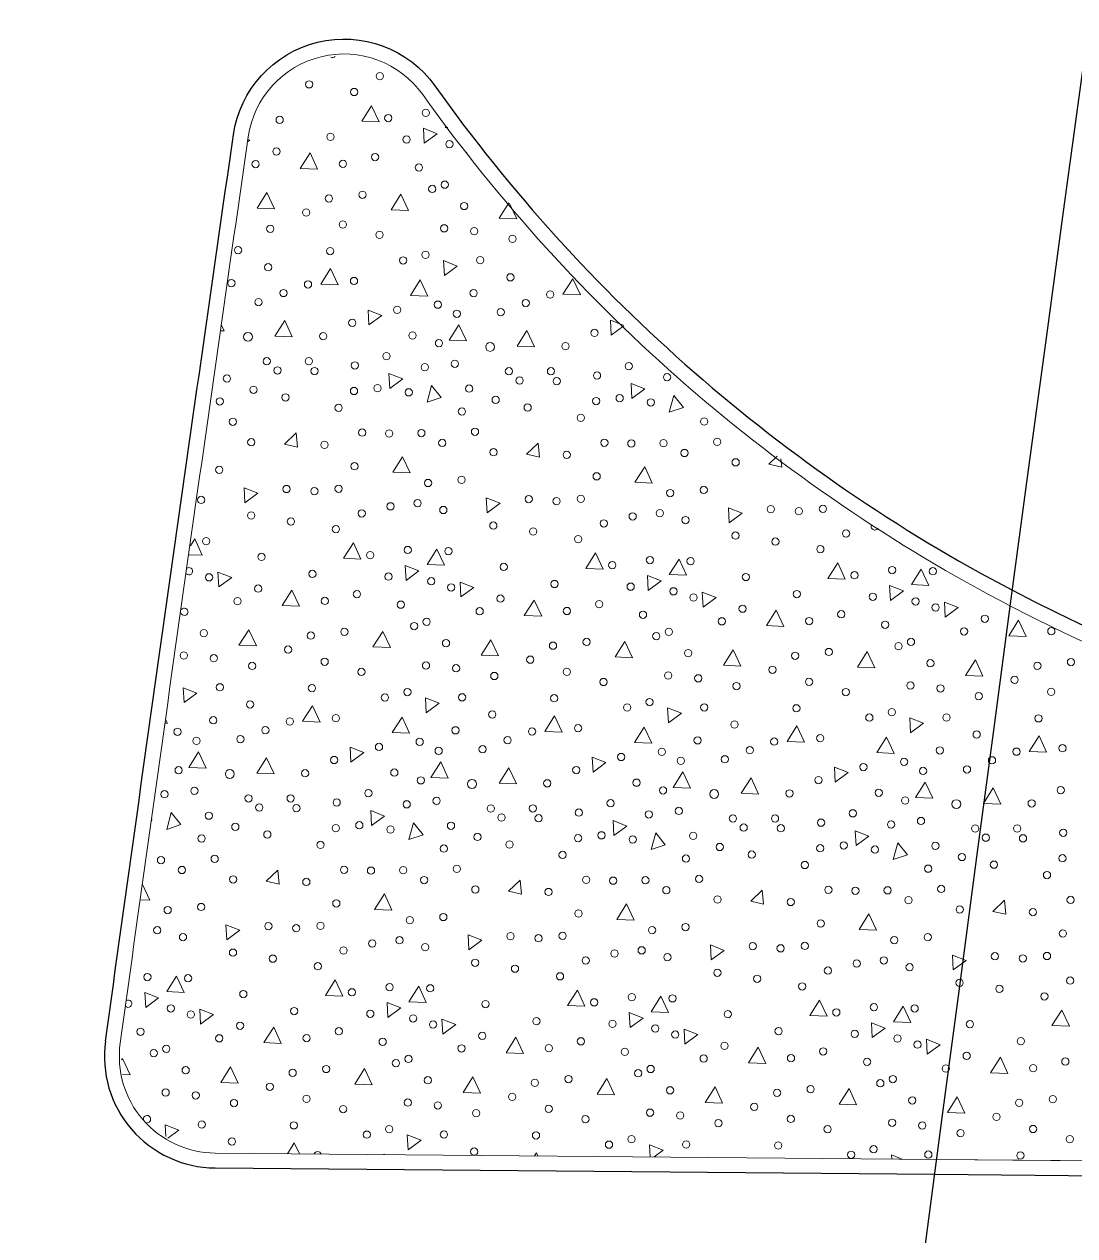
# Model space of a CAD drawing. Extents: x 2536801 to 2538856, y 7112140 to 7131569.
# Drawn here: x 2538191 to 2538238.1, y 7129247 to 7129301.3 of the extents above; entities that cross this region are included whole.
import ezdxf

# ---------------------------------------------------------------- set-up
doc = ezdxf.new("R2010")
doc.units = 0
doc.header["$LTSCALE"] = 100
doc.header["$MEASUREMENT"] = 0
for name, color, linetype, lineweight in [('D_BOC_XST', 4, 'Continuous', 13), ('D_EOS_ML', 7, 'Continuous', 30), ('D_EOT_ML', 7, 'Continuous', 13), ('D_FOC_XST', 4, 'Continuous', 30), ('D_RIPRAP_1', 7, 'Continuous', 0)]:
    doc.layers.add(name, color=color, linetype=linetype, lineweight=lineweight)

msp = doc.modelspace()

# ---------------------------------------------------------------- linework, layer by layer
at = {"layer": 'D_BOC_XST', "lineweight": 0}
for p, q in [((2538199.564, 7129250.719), (2538231.881, 7129250.434)), ((2538231.881, 7129250.434), (2538427.355, 7129248.714))]:
    msp.add_line(p, q, dxfattribs=at)
at = {"layer": 'D_BOC_XST', "lineweight": 0, "extrusion": (0, 0, -1)}
for centre, radius, start, end in [((-2538205.33, 7129295.629), 4.333, 8.1824, 144.5598), ((-2546081.327, 7128163.145), 7961.333, 7.8873498, 8.1824358), ((-2538269.693, 7129341.438), 74.667, 270.50433, 297.53657)]:
    msp.add_arc(centre, radius, start, end, dxfattribs=at)
at = {"layer": 'D_BOC_XST', "lineweight": 0}
for centre, radius, start, end in [((2538269.693, 7129341.438), 74.667, 215.44024, 242.46343), ((2538269.693, 7129341.438), 74.667, 242.46343, 269.49567), ((2538199.602, 7129255.051), 4.333, 172.1127, 269.4957)]:
    msp.add_arc(centre, radius, start, end, dxfattribs=at)
at = {"layer": 'D_EOS_ML', "extrusion": (0, 0, -1)}
for radius, start, end in [(11515, 1.8249254, 11.5299872), (11597, 2.4104599, 9.790869)]:
    msp.add_arc((-2549729.581, 7127736.073), radius, start, end, dxfattribs=at)
at = {"layer": 'D_EOT_ML', "extrusion": (0, 0, -1)}
for radius, start, end in [(11527, 1.8249254, 11.5299872), (11587, 2.5612782, 9.6484591)]:
    msp.add_arc((-2549729.581, 7127736.073), radius, start, end, dxfattribs=at)
at = {"layer": 'D_FOC_XST'}
for p, q in [((2538199.558, 7129250.052), (2538231.793, 7129249.768)), ((2538231.793, 7129249.768), (2538427.265, 7129248.047))]:
    msp.add_line(p, q, dxfattribs=at)
at = {"layer": 'D_FOC_XST', "extrusion": (0, 0, -1)}
for centre, radius, start, end in [((-2538205.33, 7129295.629), 5, 8.1824, 144.5598), ((-2546081.327, 7128163.145), 7962, 7.8873498, 8.1824358)]:
    msp.add_arc(centre, radius, start, end, dxfattribs=at)
at = {"layer": 'D_FOC_XST'}
for centre, radius, start, end in [((2538269.693, 7129341.438), 74, 215.44024, 242.27629), ((2538269.693, 7129341.438), 74, 242.27629, 269.49567), ((2538199.602, 7129255.051), 5, 172.1127, 269.4957)]:
    msp.add_arc(centre, radius, start, end, dxfattribs=at)
at = {"layer": 'D_RIPRAP_1', "color": 7, "linetype": 'Continuous', "lineweight": 0}
for p, q in [((2538202.666, 7129282.485), (2538203.183, 7129282.982)), ((2538203.183, 7129282.982), (2538203.245, 7129282.352)), ((2538203.245, 7129282.352), (2538202.666, 7129282.485)), ((2538213.512, 7129282.034), (2538214.03, 7129282.531)), ((2538214.092, 7129281.902), (2538213.512, 7129282.034)), ((2538214.03, 7129282.531), (2538214.092, 7129281.902)), ((2538224.359, 7129281.584), (2538224.733, 7129281.944)), ((2538224.938, 7129281.452), (2538224.359, 7129281.584)), ((2538224.902, 7129281.819), (2538224.938, 7129281.452)), ((2538201.853, 7129262.899), (2538202.37, 7129263.396)), ((2538202.37, 7129263.396), (2538202.432, 7129262.767)), ((2538202.432, 7129262.767), (2538201.853, 7129262.899)), ((2538212.7, 7129262.449), (2538213.217, 7129262.946)), ((2538213.217, 7129262.946), (2538213.279, 7129262.317)), ((2538223.546, 7129261.999), (2538224.063, 7129262.496)), ((2538224.063, 7129262.496), (2538224.125, 7129261.867)), ((2538213.279, 7129262.317), (2538212.7, 7129262.449)), ((2538224.125, 7129261.867), (2538223.546, 7129261.999)), ((2538234.393, 7129261.549), (2538234.91, 7129262.046)), ((2538234.91, 7129262.046), (2538234.972, 7129261.417)), ((2538234.972, 7129261.417), (2538234.393, 7129261.549))]:
    msp.add_line(p, q, dxfattribs=at)
at = {"layer": 'D_RIPRAP_1', "color": 7, "linetype": 'Continuous', "lineweight": 0, "flags": 128}
for points in [[(2538206.902, 7129296.919), (2538206.125, 7129296.952), (2538206.564, 7129297.646)], [(2538208.922, 7129295.961), (2538208.886, 7129296.631), (2538209.502, 7129296.389)], [(2538204.15, 7129294.804), (2538203.373, 7129294.836), (2538203.812, 7129295.53)], [(2538202.219, 7129293.026), (2538201.441, 7129293.058), (2538201.88, 7129293.753)], [(2538208.221, 7129292.949), (2538207.443, 7129292.981), (2538207.882, 7129293.676)], [(2538209.827, 7129290.034), (2538209.791, 7129290.704), (2538210.407, 7129290.462)], [(2538205.07, 7129289.617), (2538204.292, 7129289.649), (2538204.732, 7129290.344)], [(2538209.084, 7129289.112), (2538208.307, 7129289.144), (2538208.746, 7129289.839)], [(2538215.916, 7129289.167), (2538215.139, 7129289.199), (2538215.578, 7129289.893)], [(2538203.017, 7129287.29), (2538202.24, 7129287.322), (2538202.679, 7129288.017)], [(2538206.45, 7129287.82), (2538206.414, 7129288.49), (2538207.031, 7129288.249)], [(2538210.816, 7129287.103), (2538210.039, 7129287.135), (2538210.478, 7129287.829)], [(2538213.864, 7129286.84), (2538213.087, 7129286.872), (2538213.526, 7129287.567)], [(2538207.381, 7129284.977), (2538207.345, 7129285.647), (2538207.962, 7129285.405)], [(2538209.686, 7129284.569), (2538209.051, 7129284.357), (2538209.256, 7129285.106)], [(2538218.228, 7129284.527), (2538218.192, 7129285.197), (2538218.808, 7129284.955)], [(2538220.533, 7129284.119), (2538219.898, 7129283.907), (2538220.103, 7129284.655)], [(2538208.293, 7129281.19), (2538207.516, 7129281.222), (2538207.955, 7129281.917)], [(2538219.14, 7129280.74), (2538218.362, 7129280.772), (2538218.801, 7129281.467)], [(2538200.893, 7129279.858), (2538200.857, 7129280.528), (2538201.474, 7129280.286)], [(2538211.74, 7129279.408), (2538211.704, 7129280.078), (2538212.32, 7129279.836)], [(2538222.587, 7129278.957), (2538222.55, 7129279.628), (2538223.167, 7129279.386)], [(2538206.089, 7129277.334), (2538205.312, 7129277.366), (2538205.751, 7129278.061)], [(2538209.831, 7129277.055), (2538209.053, 7129277.087), (2538209.493, 7129277.781)], [(2538216.936, 7129276.884), (2538216.159, 7129276.916), (2538216.598, 7129277.611)], [(2538220.677, 7129276.605), (2538219.9, 7129276.637), (2538220.339, 7129277.331)], [(2538227.783, 7129276.434), (2538227.005, 7129276.466), (2538227.444, 7129277.16)], [(2538199.722, 7129276.083), (2538199.686, 7129276.753), (2538200.302, 7129276.511)], [(2538208.109, 7129276.376), (2538208.073, 7129277.046), (2538208.689, 7129276.804)], [(2538218.956, 7129275.925), (2538218.92, 7129276.595), (2538219.536, 7129276.354)], [(2538231.524, 7129276.154), (2538230.747, 7129276.187), (2538231.186, 7129276.881)], [(2538210.568, 7129275.633), (2538210.532, 7129276.303), (2538211.149, 7129276.061)], [(2538229.802, 7129275.475), (2538229.766, 7129276.145), (2538230.383, 7129275.903)], [(2538203.337, 7129275.218), (2538202.56, 7129275.251), (2538202.999, 7129275.945)], [(2538214.184, 7129274.768), (2538213.406, 7129274.801), (2538213.846, 7129275.495)], [(2538221.415, 7129275.183), (2538221.379, 7129275.853), (2538221.995, 7129275.611)], [(2538225.03, 7129274.318), (2538224.253, 7129274.35), (2538224.692, 7129275.045)], [(2538232.262, 7129274.733), (2538232.226, 7129275.403), (2538232.842, 7129275.161)], [(2538235.877, 7129273.868), (2538235.1, 7129273.9), (2538235.539, 7129274.595)], [(2538201.406, 7129273.441), (2538200.628, 7129273.473), (2538201.068, 7129274.168)], [(2538207.408, 7129273.364), (2538206.63, 7129273.396), (2538207.07, 7129274.091)], [(2538212.252, 7129272.991), (2538211.475, 7129273.023), (2538211.914, 7129273.718)], [(2538218.254, 7129272.914), (2538217.477, 7129272.946), (2538217.916, 7129273.641)], [(2538223.099, 7129272.541), (2538222.322, 7129272.573), (2538222.761, 7129273.267)], [(2538229.101, 7129272.464), (2538228.324, 7129272.496), (2538228.763, 7129273.19)], [(2538233.946, 7129272.09), (2538233.168, 7129272.123), (2538233.608, 7129272.817)], [(2538198.168, 7129270.899), (2538198.131, 7129271.569), (2538198.748, 7129271.327)], [(2538204.257, 7129270.032), (2538203.479, 7129270.064), (2538203.919, 7129270.759)], [(2538209.014, 7129270.449), (2538208.978, 7129271.119), (2538209.594, 7129270.877)], [(2538219.861, 7129269.999), (2538219.825, 7129270.669), (2538220.441, 7129270.427)], [(2538208.271, 7129269.527), (2538207.494, 7129269.559), (2538207.933, 7129270.254)], [(2538215.103, 7129269.582), (2538214.326, 7129269.614), (2538214.765, 7129270.308)], [(2538230.707, 7129269.549), (2538230.671, 7129270.219), (2538231.288, 7129269.977)], [(2538219.118, 7129269.077), (2538218.341, 7129269.109), (2538218.78, 7129269.803)], [(2538225.95, 7129269.131), (2538225.173, 7129269.164), (2538225.612, 7129269.858)], [(2538229.965, 7129268.627), (2538229.187, 7129268.659), (2538229.626, 7129269.353)], [(2538236.797, 7129268.681), (2538236.019, 7129268.714), (2538236.459, 7129269.408)], [(2538199.157, 7129267.968), (2538198.379, 7129268), (2538198.819, 7129268.694)], [(2538202.205, 7129267.705), (2538201.427, 7129267.737), (2538201.866, 7129268.432)], [(2538205.637, 7129268.235), (2538205.601, 7129268.905), (2538206.218, 7129268.663)], [(2538216.484, 7129267.785), (2538216.448, 7129268.455), (2538217.064, 7129268.213)], [(2538210.003, 7129267.517), (2538209.226, 7129267.55), (2538209.665, 7129268.244)], [(2538213.051, 7129267.255), (2538212.274, 7129267.287), (2538212.713, 7129267.981)], [(2538227.331, 7129267.335), (2538227.295, 7129268.005), (2538227.911, 7129267.763)], [(2538220.85, 7129267.067), (2538220.073, 7129267.099), (2538220.512, 7129267.794)], [(2538223.898, 7129266.805), (2538223.121, 7129266.837), (2538223.56, 7129267.531)], [(2538231.697, 7129266.617), (2538230.919, 7129266.649), (2538231.359, 7129267.344)], [(2538234.745, 7129266.354), (2538233.967, 7129266.387), (2538234.406, 7129267.081)], [(2538198.027, 7129265.434), (2538197.391, 7129265.222), (2538197.597, 7129265.971)], [(2538206.568, 7129265.392), (2538206.532, 7129266.062), (2538207.149, 7129265.82)], [(2538208.873, 7129264.984), (2538208.238, 7129264.772), (2538208.443, 7129265.52)], [(2538217.415, 7129264.942), (2538217.379, 7129265.612), (2538217.995, 7129265.37)], [(2538219.72, 7129264.534), (2538219.085, 7129264.322), (2538219.29, 7129265.07)], [(2538228.262, 7129264.492), (2538228.225, 7129265.162), (2538228.842, 7129264.92)], [(2538230.567, 7129264.084), (2538229.931, 7129263.872), (2538230.137, 7129264.62)], [(2538207.48, 7129261.605), (2538206.703, 7129261.637), (2538207.142, 7129262.332)], [(2538218.327, 7129261.155), (2538217.549, 7129261.187), (2538217.989, 7129261.881)], [(2538229.173, 7129260.705), (2538228.396, 7129260.737), (2538228.835, 7129261.431)], [(2538200.08, 7129260.273), (2538200.044, 7129260.943), (2538200.661, 7129260.701)], [(2538210.927, 7129259.822), (2538210.891, 7129260.493), (2538211.507, 7129260.251)], [(2538221.774, 7129259.372), (2538221.738, 7129260.042), (2538222.354, 7129259.801)], [(2538232.62, 7129258.922), (2538232.584, 7129259.592), (2538233.201, 7129259.35)], [(2538198.171, 7129257.92), (2538197.394, 7129257.952), (2538197.833, 7129258.646)], [(2538205.276, 7129257.749), (2538204.499, 7129257.781), (2538204.938, 7129258.476)], [(2538209.018, 7129257.47), (2538208.241, 7129257.502), (2538208.68, 7129258.196)], [(2538196.45, 7129257.241), (2538196.413, 7129257.911), (2538197.03, 7129257.669)], [(2538216.123, 7129257.299), (2538215.346, 7129257.331), (2538215.785, 7129258.025)], [(2538219.865, 7129257.019), (2538219.087, 7129257.052), (2538219.526, 7129257.746)], [(2538226.97, 7129256.849), (2538226.192, 7129256.881), (2538226.631, 7129257.575)], [(2538198.909, 7129256.498), (2538198.873, 7129257.168), (2538199.489, 7129256.926)], [(2538207.296, 7129256.79), (2538207.26, 7129257.461), (2538207.877, 7129257.219)], [(2538230.711, 7129256.569), (2538229.934, 7129256.602), (2538230.373, 7129257.296)], [(2538237.816, 7129256.398), (2538237.039, 7129256.431), (2538237.478, 7129257.125)], [(2538209.756, 7129256.048), (2538209.719, 7129256.718), (2538210.336, 7129256.476)], [(2538218.143, 7129256.34), (2538218.107, 7129257.01), (2538218.723, 7129256.769)], [(2538228.99, 7129255.89), (2538228.953, 7129256.56), (2538229.57, 7129256.318)], [(2538202.524, 7129255.633), (2538201.747, 7129255.666), (2538202.186, 7129256.36)], [(2538220.602, 7129255.598), (2538220.566, 7129256.268), (2538221.183, 7129256.026)], [(2538213.371, 7129255.183), (2538212.594, 7129255.215), (2538213.033, 7129255.91)], [(2538224.218, 7129254.733), (2538223.44, 7129254.765), (2538223.879, 7129255.46)], [(2538231.449, 7129255.147), (2538231.413, 7129255.818), (2538232.029, 7129255.576)], [(2538235.064, 7129254.283), (2538234.287, 7129254.315), (2538234.726, 7129255.009)], [(2538200.593, 7129253.856), (2538199.815, 7129253.888), (2538200.255, 7129254.583)], [(2538206.595, 7129253.779), (2538205.817, 7129253.811), (2538206.257, 7129254.506)], [(2538211.439, 7129253.406), (2538210.662, 7129253.438), (2538211.101, 7129254.132)], [(2538217.441, 7129253.329), (2538216.664, 7129253.361), (2538217.103, 7129254.055)], [(2538222.286, 7129252.956), (2538221.509, 7129252.988), (2538221.948, 7129253.682)], [(2538228.288, 7129252.879), (2538227.511, 7129252.911), (2538227.95, 7129253.605)], [(2538233.133, 7129252.505), (2538232.355, 7129252.538), (2538232.795, 7129253.232)], [(2538208.201, 7129250.864), (2538208.165, 7129251.534), (2538208.782, 7129251.292)]]:
    msp.add_lwpolyline(points, close=True, dxfattribs=at)
for points in [[(2538209.975, 7129296.668), (2538209.866, 7129296.672), (2538209.914, 7129296.748)], [(2538201.025, 7129296.132), (2538201.115, 7129296.097), (2538201.009, 7129296.019)], [(2538212.746, 7129293.262), (2538213.065, 7129292.576), (2538212.288, 7129292.608), (2538212.72, 7129293.291)], [(2538217.862, 7129287.787), (2538217.297, 7129287.37), (2538217.261, 7129288.04), (2538217.83, 7129287.817)], [(2538199.85, 7129287.809), (2538199.97, 7129287.553), (2538199.815, 7129287.559)], [(2538198.456, 7129277.932), (2538198.646, 7129278.232), (2538198.984, 7129277.505), (2538198.399, 7129277.529)], [(2538197.355, 7129270.128), (2538197.425, 7129269.977), (2538197.334, 7129269.981)], [(2538196.312, 7129262.745), (2538196.633, 7129262.055), (2538196.217, 7129262.072)], [(2538195.369, 7129254.891), (2538195.41, 7129254.956), (2538195.748, 7129254.229), (2538195.419, 7129254.243)], [(2538197.347, 7129251.456), (2538197.318, 7129251.984), (2538197.935, 7129251.742), (2538197.448, 7129251.383)], [(2538202.8, 7129250.69), (2538203.106, 7129251.173), (2538203.333, 7129250.685)], [(2538219.041, 7129250.547), (2538219.012, 7129251.084), (2538219.628, 7129250.842), (2538219.227, 7129250.546)], [(2538207.11, 7129250.652), (2538207.12, 7129250.668), (2538207.128, 7129250.652)], [(2538213.87, 7129250.593), (2538213.952, 7129250.723), (2538214.014, 7129250.591)], [(2538229.868, 7129250.452), (2538229.858, 7129250.634), (2538230.332, 7129250.448)]]:
    msp.add_lwpolyline(points, dxfattribs=at)
at = {"layer": 'D_RIPRAP_1', "color": 7, "lineweight": 0, "flags": 128}
msp.add_lwpolyline([(2538199.564, 7129250.719), (2538231.881, 7129250.434), (2538427.355, 7129248.714), (2538442.647, 7129248.579)], dxfattribs=at)
at = {"layer": 'D_RIPRAP_1', "color": 7, "linetype": 'Continuous', "lineweight": 0}
for centre, radius in [((2538206.937, 7129298.966), 0.163), ((2538203.769, 7129298.601), 0.163), ((2538205.785, 7129298.259), 0.163), ((2538207.314, 7129297.092), 0.163), ((2538208.999, 7129297.325), 0.163), ((2538202.45, 7129297.014), 0.163), ((2538204.728, 7129296.251), 0.163), ((2538208.136, 7129296.131), 0.163), ((2538202.303, 7129295.595), 0.163), ((2538210.051, 7129295.922), 0.163), ((2538201.373, 7129295.029), 0.163), ((2538205.283, 7129295.041), 0.163), ((2538206.723, 7129295.345), 0.163), ((2538208.689, 7129294.875), 0.163), ((2538209.284, 7129293.916), 0.163), ((2538209.844, 7129294.107), 0.163), ((2538204.658, 7129293.487), 0.163), ((2538206.162, 7129293.655), 0.163), ((2538203.639, 7129292.861), 0.163), ((2538210.713, 7129293.15), 0.163), ((2538205.278, 7129292.319), 0.163), ((2538209.817, 7129292.15), 0.163), ((2538202.031, 7129292.129), 0.163), ((2538206.922, 7129291.86), 0.163), ((2538211.163, 7129292.024), 0.163), ((2538212.878, 7129291.679), 0.163), ((2538200.586, 7129291.172), 0.163), ((2538204.71, 7129291.131), 0.163), ((2538207.978, 7129290.715), 0.163), ((2538208.983, 7129290.96), 0.163), ((2538211.433, 7129290.722), 0.163), ((2538201.938, 7129290.406), 0.163), ((2538200.289, 7129289.695), 0.163), ((2538203.719, 7129289.639), 0.163), ((2538205.78, 7129289.792), 0.163), ((2538212.784, 7129289.955), 0.163), ((2538202.624, 7129289.252), 0.163), ((2538211.135, 7129289.245), 0.163), ((2538214.566, 7129289.189), 0.163), ((2538201.505, 7129288.846), 0.163), ((2538207.712, 7129288.5), 0.163), ((2538209.533, 7129288.731), 0.163), ((2538212.351, 7129288.396), 0.163), ((2538213.471, 7129288.802), 0.163), ((2538205.702, 7129287.915), 0.163), ((2538210.385, 7129288.325), 0.163), ((2538201.03, 7129287.289), 0.199), ((2538204.402, 7129287.321), 0.163), ((2538208.398, 7129287.349), 0.163), ((2538216.548, 7129287.465), 0.163), ((2538209.585, 7129287.004), 0.163), ((2538211.876, 7129286.838), 0.199), ((2538215.249, 7129286.871), 0.163), ((2538201.871, 7129286.195), 0.163), ((2538203.755, 7129286.197), 0.163), ((2538207.237, 7129286.426), 0.163), ((2538202.35, 7129285.786), 0.163), ((2538204.013, 7129285.756), 0.163), ((2538205.817, 7129286.009), 0.163), ((2538208.952, 7129285.929), 0.163), ((2538210.292, 7129286.083), 0.163), ((2538212.718, 7129285.745), 0.163), ((2538214.601, 7129285.746), 0.163), ((2538218.084, 7129285.976), 0.163), ((2538200.089, 7129285.42), 0.163), ((2538213.197, 7129285.336), 0.163), ((2538214.859, 7129285.305), 0.163), ((2538216.663, 7129285.559), 0.163), ((2538219.799, 7129285.479), 0.163), ((2538201.278, 7129284.918), 0.163), ((2538202.711, 7129284.577), 0.163), ((2538205.779, 7129284.862), 0.163), ((2538206.831, 7129284.99), 0.163), ((2538208.229, 7129284.802), 0.163), ((2538210.936, 7129284.97), 0.163), ((2538199.767, 7129284.396), 0.163), ((2538205.089, 7129284.111), 0.163), ((2538212.124, 7129284.468), 0.163), ((2538213.557, 7129284.126), 0.163), ((2538216.626, 7129284.411), 0.163), ((2538217.678, 7129284.54), 0.163), ((2538219.075, 7129284.352), 0.163), ((2538200.351, 7129283.487), 0.163), ((2538210.613, 7129283.946), 0.163), ((2538215.936, 7129283.661), 0.163), ((2538221.46, 7129283.496), 0.163), ((2538206.146, 7129282.997), 0.163), ((2538207.354, 7129282.959), 0.163), ((2538208.796, 7129282.977), 0.163), ((2538211.198, 7129283.037), 0.163), ((2538201.18, 7129282.566), 0.163), ((2538204.458, 7129282.452), 0.163), ((2538209.734, 7129282.536), 0.163), ((2538216.993, 7129282.546), 0.163), ((2538218.2, 7129282.508), 0.163), ((2538219.642, 7129282.527), 0.163), ((2538222.045, 7129282.587), 0.163), ((2538212.027, 7129282.116), 0.163), ((2538215.305, 7129282.002), 0.163), ((2538220.581, 7129282.085), 0.163), ((2538199.747, 7129281.331), 0.163), ((2538205.801, 7129281.49), 0.163), ((2538222.873, 7129281.666), 0.163), ((2538210.594, 7129280.88), 0.163), ((2538216.648, 7129281.039), 0.163), ((2538202.756, 7129280.471), 0.163), ((2538204.006, 7129280.377), 0.163), ((2538205.089, 7129280.484), 0.163), ((2538209.095, 7129280.74), 0.163), ((2538219.942, 7129280.29), 0.163), ((2538221.441, 7129280.43), 0.163), ((2538198.935, 7129279.981), 0.163), ((2538207.412, 7129279.695), 0.163), ((2538208.629, 7129279.837), 0.163), ((2538213.603, 7129280.021), 0.163), ((2538214.852, 7129279.927), 0.163), ((2538215.936, 7129280.034), 0.163), ((2538201.174, 7129279.284), 0.163), ((2538206.124, 7129279.38), 0.163), ((2538209.781, 7129279.531), 0.163), ((2538218.259, 7129279.245), 0.163), ((2538219.476, 7129279.387), 0.163), ((2538224.45, 7129279.571), 0.163), ((2538225.699, 7129279.477), 0.163), ((2538226.782, 7129279.584), 0.163), ((2538202.956, 7129279.016), 0.163), ((2538204.972, 7129278.674), 0.163), ((2538212.02, 7129278.833), 0.163), ((2538216.971, 7129278.93), 0.163), ((2538220.628, 7129279.081), 0.163), ((2538199.16, 7129278.136), 0.163), ((2538213.803, 7129278.565), 0.163), ((2538215.818, 7129278.223), 0.163), ((2538222.867, 7129278.383), 0.163), ((2538224.65, 7129278.115), 0.163), ((2538227.817, 7129278.48), 0.163), ((2538206.501, 7129277.507), 0.163), ((2538208.186, 7129277.74), 0.163), ((2538210.007, 7129277.686), 0.163), ((2538226.665, 7129277.773), 0.163), ((2538201.637, 7129277.429), 0.163), ((2538212.484, 7129276.979), 0.163), ((2538217.347, 7129277.057), 0.163), ((2538219.032, 7129277.289), 0.163), ((2538220.854, 7129277.236), 0.163), ((2538199.287, 7129276.514), 0.163), ((2538203.916, 7129276.666), 0.163), ((2538207.324, 7129276.546), 0.163), ((2538223.331, 7129276.528), 0.163), ((2538228.194, 7129276.607), 0.163), ((2538229.879, 7129276.839), 0.163), ((2538231.7, 7129276.786), 0.163), ((2538201.49, 7129276.01), 0.163), ((2538209.239, 7129276.337), 0.163), ((2538210.134, 7129276.063), 0.163), ((2538214.762, 7129276.216), 0.163), ((2538218.17, 7129276.096), 0.163), ((2538220.085, 7129275.887), 0.163), ((2538200.56, 7129275.444), 0.163), ((2538204.47, 7129275.456), 0.163), ((2538205.91, 7129275.76), 0.163), ((2538212.337, 7129275.56), 0.163), ((2538220.981, 7129275.613), 0.163), ((2538225.609, 7129275.765), 0.163), ((2538229.017, 7129275.646), 0.163), ((2538230.932, 7129275.436), 0.163), ((2538207.876, 7129275.29), 0.163), ((2538211.407, 7129274.994), 0.163), ((2538215.317, 7129275.006), 0.163), ((2538216.756, 7129275.31), 0.163), ((2538218.723, 7129274.84), 0.163), ((2538223.184, 7129275.109), 0.163), ((2538227.603, 7129274.86), 0.163), ((2538231.827, 7129275.163), 0.163), ((2538208.471, 7129274.331), 0.163), ((2538209.031, 7129274.522), 0.163), ((2538222.253, 7129274.543), 0.163), ((2538226.163, 7129274.555), 0.163), ((2538229.569, 7129274.39), 0.163), ((2538234.03, 7129274.659), 0.163), ((2538199.053, 7129274.015), 0.163), ((2538203.845, 7129273.902), 0.163), ((2538205.349, 7129274.07), 0.163), ((2538219.317, 7129273.881), 0.163), ((2538219.878, 7129274.072), 0.163), ((2538233.1, 7129274.093), 0.163), ((2538237.01, 7129274.105), 0.163), ((2538202.826, 7129273.276), 0.163), ((2538209.9, 7129273.565), 0.163), ((2538214.692, 7129273.452), 0.163), ((2538216.196, 7129273.62), 0.163), ((2538227.043, 7129273.17), 0.163), ((2538230.164, 7129273.43), 0.163), ((2538230.724, 7129273.621), 0.163), ((2538198.157, 7129273.015), 0.163), ((2538199.503, 7129272.889), 0.163), ((2538204.465, 7129272.734), 0.163), ((2538213.673, 7129272.826), 0.163), ((2538220.747, 7129273.115), 0.163), ((2538225.538, 7129273.002), 0.163), ((2538231.593, 7129272.664), 0.163), ((2538237.889, 7129272.719), 0.163), ((2538201.218, 7129272.544), 0.163), ((2538206.109, 7129272.275), 0.163), ((2538209.004, 7129272.565), 0.163), ((2538210.35, 7129272.439), 0.163), ((2538212.065, 7129272.094), 0.163), ((2538215.312, 7129272.283), 0.163), ((2538219.851, 7129272.115), 0.163), ((2538224.519, 7129272.376), 0.163), ((2538236.385, 7129272.552), 0.163), ((2538199.773, 7129271.587), 0.163), ((2538203.897, 7129271.546), 0.163), ((2538216.956, 7129271.825), 0.163), ((2538221.197, 7129271.989), 0.163), ((2538222.912, 7129271.644), 0.163), ((2538226.158, 7129271.833), 0.163), ((2538230.697, 7129271.665), 0.163), ((2538232.043, 7129271.539), 0.163), ((2538235.366, 7129271.925), 0.163), ((2538207.165, 7129271.13), 0.163), ((2538208.17, 7129271.375), 0.163), ((2538210.62, 7129271.137), 0.163), ((2538214.744, 7129271.096), 0.163), ((2538227.803, 7129271.375), 0.163), ((2538233.758, 7129271.193), 0.163), ((2538237.005, 7129271.383), 0.163), ((2538201.125, 7129270.82), 0.163), ((2538218.011, 7129270.68), 0.163), ((2538219.017, 7129270.925), 0.163), ((2538221.467, 7129270.687), 0.163), ((2538225.591, 7129270.646), 0.163), ((2538229.863, 7129270.474), 0.163), ((2538199.476, 7129270.11), 0.163), ((2538202.907, 7129270.054), 0.163), ((2538204.967, 7129270.207), 0.163), ((2538211.971, 7129270.37), 0.163), ((2538222.818, 7129269.92), 0.163), ((2538228.858, 7129270.23), 0.163), ((2538232.313, 7129270.237), 0.163), ((2538236.437, 7129270.196), 0.163), ((2538197.873, 7129269.596), 0.163), ((2538201.812, 7129269.667), 0.163), ((2538210.323, 7129269.66), 0.163), ((2538213.753, 7129269.604), 0.163), ((2538215.813, 7129269.756), 0.163), ((2538233.665, 7129269.47), 0.163), ((2538198.725, 7129269.191), 0.163), ((2538200.692, 7129269.261), 0.163), ((2538206.899, 7129268.915), 0.163), ((2538208.72, 7129269.146), 0.163), ((2538211.538, 7129268.811), 0.163), ((2538212.658, 7129269.217), 0.163), ((2538221.169, 7129269.21), 0.163), ((2538224.6, 7129269.154), 0.163), ((2538226.66, 7129269.306), 0.163), ((2538237.507, 7129268.856), 0.163), ((2538204.889, 7129268.33), 0.163), ((2538209.572, 7129268.74), 0.163), ((2538217.745, 7129268.465), 0.163), ((2538219.567, 7129268.696), 0.163), ((2538220.418, 7129268.29), 0.163), ((2538222.385, 7129268.361), 0.163), ((2538223.505, 7129268.767), 0.163), ((2538232.016, 7129268.76), 0.163), ((2538234.352, 7129268.316), 0.163), ((2538235.447, 7129268.703), 0.163), ((2538197.926, 7129267.869), 0.163), ((2538200.217, 7129267.703), 0.199), ((2538203.589, 7129267.736), 0.163), ((2538207.586, 7129267.764), 0.163), ((2538215.735, 7129267.88), 0.163), ((2538228.592, 7129268.015), 0.163), ((2538230.413, 7129268.246), 0.163), ((2538231.265, 7129267.84), 0.163), ((2538233.232, 7129267.91), 0.163), ((2538208.772, 7129267.418), 0.163), ((2538211.063, 7129267.253), 0.199), ((2538214.436, 7129267.285), 0.163), ((2538218.432, 7129267.314), 0.163), ((2538226.582, 7129267.43), 0.163), ((2538197.293, 7129266.794), 0.163), ((2538198.632, 7129266.948), 0.163), ((2538206.424, 7129266.841), 0.163), ((2538219.619, 7129266.968), 0.163), ((2538221.91, 7129266.803), 0.199), ((2538225.282, 7129266.835), 0.163), ((2538229.279, 7129266.863), 0.163), ((2538237.429, 7129266.98), 0.163), ((2538201.058, 7129266.61), 0.163), ((2538201.538, 7129266.201), 0.163), ((2538202.942, 7129266.611), 0.163), ((2538203.2, 7129266.17), 0.163), ((2538205.004, 7129266.424), 0.163), ((2538208.139, 7129266.344), 0.163), ((2538209.479, 7129266.498), 0.163), ((2538211.905, 7129266.159), 0.163), ((2538213.788, 7129266.161), 0.163), ((2538217.271, 7129266.391), 0.163), ((2538230.466, 7129266.518), 0.163), ((2538232.757, 7129266.353), 0.199), ((2538236.129, 7129266.385), 0.163), ((2538199.276, 7129265.835), 0.163), ((2538212.384, 7129265.751), 0.163), ((2538214.046, 7129265.72), 0.163), ((2538215.85, 7129265.974), 0.163), ((2538218.986, 7129265.894), 0.163), ((2538220.325, 7129266.048), 0.163), ((2538222.751, 7129265.709), 0.163), ((2538224.635, 7129265.711), 0.163), ((2538228.118, 7129265.941), 0.163), ((2538231.172, 7129265.598), 0.163), ((2538200.465, 7129265.333), 0.163), ((2538204.966, 7129265.276), 0.163), ((2538206.018, 7129265.405), 0.163), ((2538207.416, 7129265.217), 0.163), ((2538210.123, 7129265.385), 0.163), ((2538223.231, 7129265.301), 0.163), ((2538224.893, 7129265.27), 0.163), ((2538226.697, 7129265.523), 0.163), ((2538229.832, 7129265.443), 0.163), ((2538233.598, 7129265.259), 0.163), ((2538235.482, 7129265.261), 0.163), ((2538237.544, 7129265.073), 0.163), ((2538198.954, 7129264.811), 0.163), ((2538201.898, 7129264.991), 0.163), ((2538204.276, 7129264.526), 0.163), ((2538211.311, 7129264.883), 0.163), ((2538212.744, 7129264.541), 0.163), ((2538215.813, 7129264.826), 0.163), ((2538216.865, 7129264.955), 0.163), ((2538218.262, 7129264.767), 0.163), ((2538220.97, 7129264.934), 0.163), ((2538227.712, 7129264.504), 0.163), ((2538231.816, 7129264.484), 0.163), ((2538234.078, 7129264.851), 0.163), ((2538235.74, 7129264.82), 0.163), ((2538209.8, 7129264.361), 0.163), ((2538215.123, 7129264.076), 0.163), ((2538222.158, 7129264.433), 0.163), ((2538223.591, 7129264.091), 0.163), ((2538226.66, 7129264.376), 0.163), ((2538229.109, 7129264.316), 0.163), ((2538233.005, 7129263.983), 0.163), ((2538237.506, 7129263.926), 0.163), ((2538197.136, 7129263.842), 0.163), ((2538198.074, 7129263.401), 0.163), ((2538199.539, 7129263.902), 0.163), ((2538205.333, 7129263.412), 0.163), ((2538207.983, 7129263.392), 0.163), ((2538210.385, 7129263.452), 0.163), ((2538220.647, 7129263.911), 0.163), ((2538225.97, 7129263.626), 0.163), ((2538231.494, 7129263.461), 0.163), ((2538234.438, 7129263.641), 0.163), ((2538200.367, 7129262.981), 0.163), ((2538203.645, 7129262.867), 0.163), ((2538206.541, 7129263.373), 0.163), ((2538208.921, 7129262.95), 0.163), ((2538216.18, 7129262.961), 0.163), ((2538217.387, 7129262.923), 0.163), ((2538218.829, 7129262.941), 0.163), ((2538221.232, 7129263.002), 0.163), ((2538236.816, 7129263.176), 0.163), ((2538211.214, 7129262.531), 0.163), ((2538214.492, 7129262.417), 0.163), ((2538219.768, 7129262.5), 0.163), ((2538227.026, 7129262.511), 0.163), ((2538228.234, 7129262.473), 0.163), ((2538229.676, 7129262.491), 0.163), ((2538232.079, 7129262.552), 0.163), ((2538204.988, 7129261.905), 0.163), ((2538222.06, 7129262.081), 0.163), ((2538225.338, 7129261.967), 0.163), ((2538230.614, 7129262.05), 0.163), ((2538237.873, 7129262.061), 0.163), ((2538197.435, 7129261.606), 0.163), ((2538198.935, 7129261.745), 0.163), ((2538209.781, 7129261.295), 0.163), ((2538215.835, 7129261.454), 0.163), ((2538232.907, 7129261.631), 0.163), ((2538236.185, 7129261.516), 0.163), ((2538196.97, 7129260.702), 0.163), ((2538201.944, 7129260.886), 0.163), ((2538203.193, 7129260.792), 0.163), ((2538204.276, 7129260.899), 0.163), ((2538208.282, 7129261.155), 0.163), ((2538219.129, 7129260.705), 0.163), ((2538220.628, 7129260.845), 0.163), ((2538226.682, 7129261.004), 0.163), ((2538198.122, 7129260.396), 0.163), ((2538207.816, 7129260.252), 0.163), ((2538212.79, 7129260.436), 0.163), ((2538214.039, 7129260.342), 0.163), ((2538215.123, 7129260.449), 0.163), ((2538229.975, 7129260.255), 0.163), ((2538231.475, 7129260.395), 0.163), ((2538237.528, 7129260.554), 0.163), ((2538200.361, 7129259.699), 0.163), ((2538205.311, 7129259.795), 0.163), ((2538206.599, 7129260.11), 0.163), ((2538208.969, 7129259.946), 0.163), ((2538217.446, 7129259.66), 0.163), ((2538218.663, 7129259.802), 0.163), ((2538223.637, 7129259.986), 0.163), ((2538224.886, 7129259.892), 0.163), ((2538225.969, 7129259.999), 0.163), ((2538202.143, 7129259.43), 0.163), ((2538204.159, 7129259.089), 0.163), ((2538211.208, 7129259.248), 0.163), ((2538216.158, 7129259.345), 0.163), ((2538219.815, 7129259.496), 0.163), ((2538228.293, 7129259.21), 0.163), ((2538229.51, 7129259.351), 0.163), ((2538230.662, 7129259.045), 0.163), ((2538234.483, 7129259.535), 0.163), ((2538235.733, 7129259.441), 0.163), ((2538236.816, 7129259.549), 0.163), ((2538196.526, 7129258.605), 0.163), ((2538198.348, 7129258.551), 0.163), ((2538212.99, 7129258.98), 0.163), ((2538215.006, 7129258.638), 0.163), ((2538222.054, 7129258.798), 0.163), ((2538223.837, 7129258.53), 0.163), ((2538227.005, 7129258.895), 0.163), ((2538207.373, 7129258.154), 0.163), ((2538209.194, 7129258.101), 0.163), ((2538225.852, 7129258.188), 0.163), ((2538232.901, 7129258.348), 0.163), ((2538234.683, 7129258.08), 0.163), ((2538237.851, 7129258.445), 0.163), ((2538200.824, 7129257.844), 0.163), ((2538205.688, 7129257.922), 0.163), ((2538216.534, 7129257.472), 0.163), ((2538218.22, 7129257.704), 0.163), ((2538220.041, 7129257.651), 0.163), ((2538236.699, 7129257.738), 0.163), ((2538197.579, 7129257.202), 0.163), ((2538198.474, 7129256.928), 0.163), ((2538203.103, 7129257.081), 0.163), ((2538206.511, 7129256.961), 0.163), ((2538211.671, 7129257.394), 0.163), ((2538222.518, 7129256.943), 0.163), ((2538227.381, 7129257.022), 0.163), ((2538229.066, 7129257.254), 0.163), ((2538230.888, 7129257.2), 0.163), ((2538200.677, 7129256.425), 0.163), ((2538208.426, 7129256.752), 0.163), ((2538209.321, 7129256.478), 0.163), ((2538213.949, 7129256.63), 0.163), ((2538217.357, 7129256.511), 0.163), ((2538233.364, 7129256.493), 0.163), ((2538196.216, 7129256.155), 0.163), ((2538199.747, 7129255.859), 0.163), ((2538203.657, 7129255.871), 0.163), ((2538205.097, 7129256.175), 0.163), ((2538211.524, 7129255.974), 0.163), ((2538219.272, 7129256.301), 0.163), ((2538220.168, 7129256.028), 0.163), ((2538224.796, 7129256.18), 0.163), ((2538228.204, 7129256.061), 0.163), ((2538230.119, 7129255.851), 0.163), ((2538197.372, 7129255.387), 0.163), ((2538207.063, 7129255.705), 0.163), ((2538210.594, 7129255.409), 0.163), ((2538214.504, 7129255.42), 0.163), ((2538215.944, 7129255.725), 0.163), ((2538217.91, 7129255.255), 0.163), ((2538222.371, 7129255.524), 0.163), ((2538226.79, 7129255.275), 0.163), ((2538231.014, 7129255.578), 0.163), ((2538235.643, 7129255.73), 0.163), ((2538196.811, 7129255.196), 0.163), ((2538207.658, 7129254.746), 0.163), ((2538208.218, 7129254.937), 0.163), ((2538221.44, 7129254.958), 0.163), ((2538225.35, 7129254.97), 0.163), ((2538228.756, 7129254.805), 0.163), ((2538233.217, 7129255.074), 0.163), ((2538237.637, 7129254.825), 0.163), ((2538198.241, 7129254.43), 0.163), ((2538203.032, 7129254.317), 0.163), ((2538204.536, 7129254.485), 0.163), ((2538218.504, 7129254.295), 0.163), ((2538219.065, 7129254.486), 0.163), ((2538232.287, 7129254.508), 0.163), ((2538236.197, 7129254.52), 0.163), ((2538202.013, 7129253.691), 0.163), ((2538209.087, 7129253.98), 0.163), ((2538213.879, 7129253.867), 0.163), ((2538215.383, 7129254.035), 0.163), ((2538229.351, 7129253.845), 0.163), ((2538229.912, 7129254.036), 0.163), ((2538197.344, 7129253.43), 0.163), ((2538198.69, 7129253.304), 0.163), ((2538203.652, 7129253.148), 0.163), ((2538212.86, 7129253.241), 0.163), ((2538219.934, 7129253.53), 0.163), ((2538224.725, 7129253.417), 0.163), ((2538226.23, 7129253.585), 0.163), ((2538230.781, 7129253.079), 0.163), ((2538237.076, 7129253.134), 0.163), ((2538200.405, 7129252.959), 0.163), ((2538205.297, 7129252.69), 0.163), ((2538208.191, 7129252.98), 0.163), ((2538209.537, 7129252.854), 0.163), ((2538214.499, 7129252.698), 0.163), ((2538219.038, 7129252.53), 0.163), ((2538223.707, 7129252.79), 0.163), ((2538235.572, 7129252.967), 0.163), ((2538198.961, 7129252.002), 0.163), ((2538211.252, 7129252.509), 0.163), ((2538216.143, 7129252.24), 0.163), ((2538220.384, 7129252.404), 0.163), ((2538222.099, 7129252.059), 0.163), ((2538225.345, 7129252.248), 0.163), ((2538229.884, 7129252.08), 0.163), ((2538234.553, 7129252.34), 0.163), ((2538203.084, 7129251.961), 0.163), ((2538206.352, 7129251.545), 0.163), ((2538207.357, 7129251.79), 0.163), ((2538209.807, 7129251.552), 0.163), ((2538213.931, 7129251.511), 0.163), ((2538226.99, 7129251.789), 0.163), ((2538231.23, 7129251.954), 0.163), ((2538232.945, 7129251.608), 0.163), ((2538236.192, 7129251.798), 0.163), ((2538200.312, 7129251.235), 0.163), ((2538217.199, 7129251.095), 0.163), ((2538218.204, 7129251.339), 0.163), ((2538220.654, 7129251.102), 0.163), ((2538224.778, 7129251.061), 0.163), ((2538237.836, 7129251.339), 0.163), ((2538211.159, 7129250.785), 0.163), ((2538228.045, 7129250.645), 0.163), ((2538229.05, 7129250.889), 0.163), ((2538231.501, 7129250.651), 0.163), ((2538235.624, 7129250.61), 0.163)]:
    msp.add_circle(centre, radius, dxfattribs=at)
at = {"layer": 'D_RIPRAP_1', "color": 7, "lineweight": 0}
for centre, radius, start, end in [((2538205.33, 7129295.629), 4.333, 35.4402, 171.8176), ((2546081.327, 7128163.145), 7961.333, 171.8175642, 172.1126502), ((2538199.602, 7129255.051), 4.333, 172.1127, 269.4957)]:
    msp.add_arc(centre, radius, start, end, dxfattribs=at)
at = {"layer": 'D_RIPRAP_1', "color": 7, "linetype": 'Continuous', "lineweight": 0}
for centre, start, end in [((2538204.818, 7129299.962), 239.9306, 314.2837), ((2538210.947, 7129295.648), 206.8876, 227.2908), ((2538229.106, 7129278.795), 146.7023, 332.2932), ((2538198.392, 7129276.787), 225.7741, 118.1561), ((2538198.184, 7129274.972), 199.5256, 144.4046), ((2538196.569, 7129265.667), 332.9831, 10.9471), ((2538195.664, 7129257.411), 222.5868, 121.3434), ((2538196.51, 7129252.24), 266.2283, 201.3308), ((2538204.154, 7129250.621), 19.8729, 159.1185)]:
    msp.add_arc(centre, 0.163, start, end, dxfattribs=at)
at = {"layer": 'D_RIPRAP_1', "color": 7, "lineweight": 0, "extrusion": (0, 0, -1)}
msp.add_arc((-2538269.693, 7129341.438), 74.667, 297.53657, 324.55976, dxfattribs=at)

doc.saveas('drawing.dxf')
